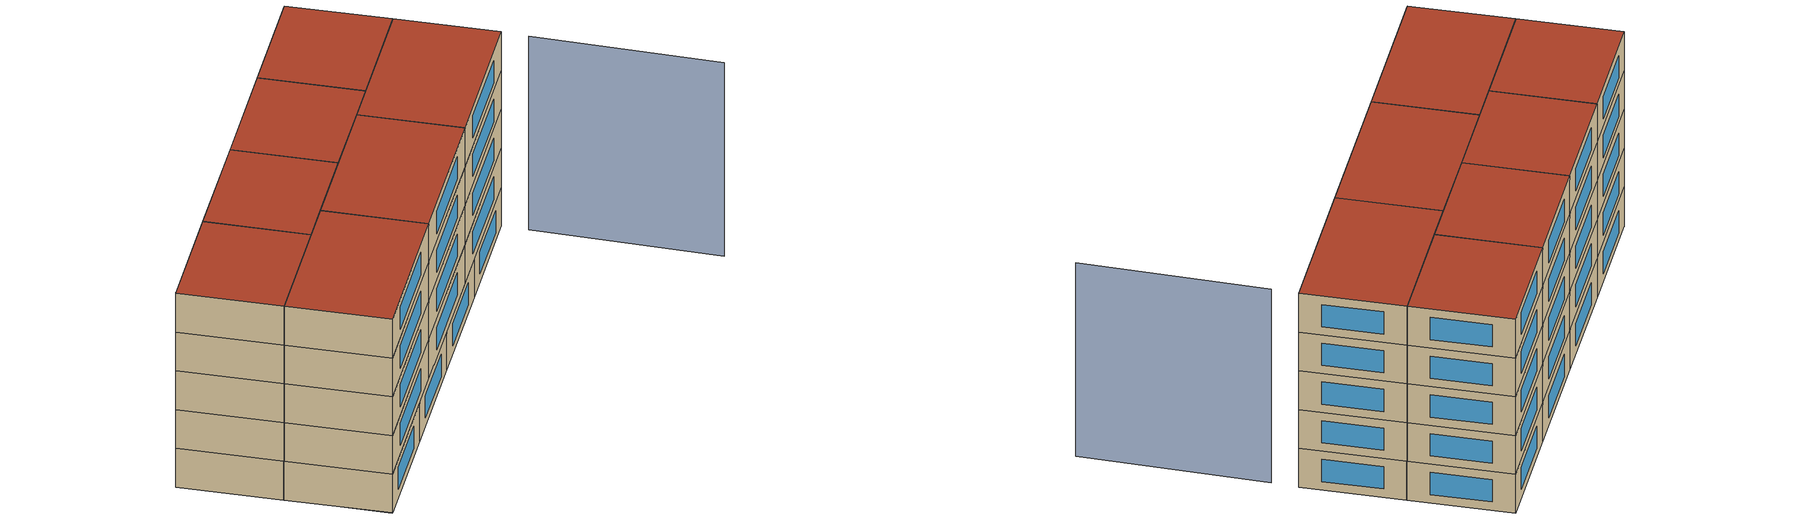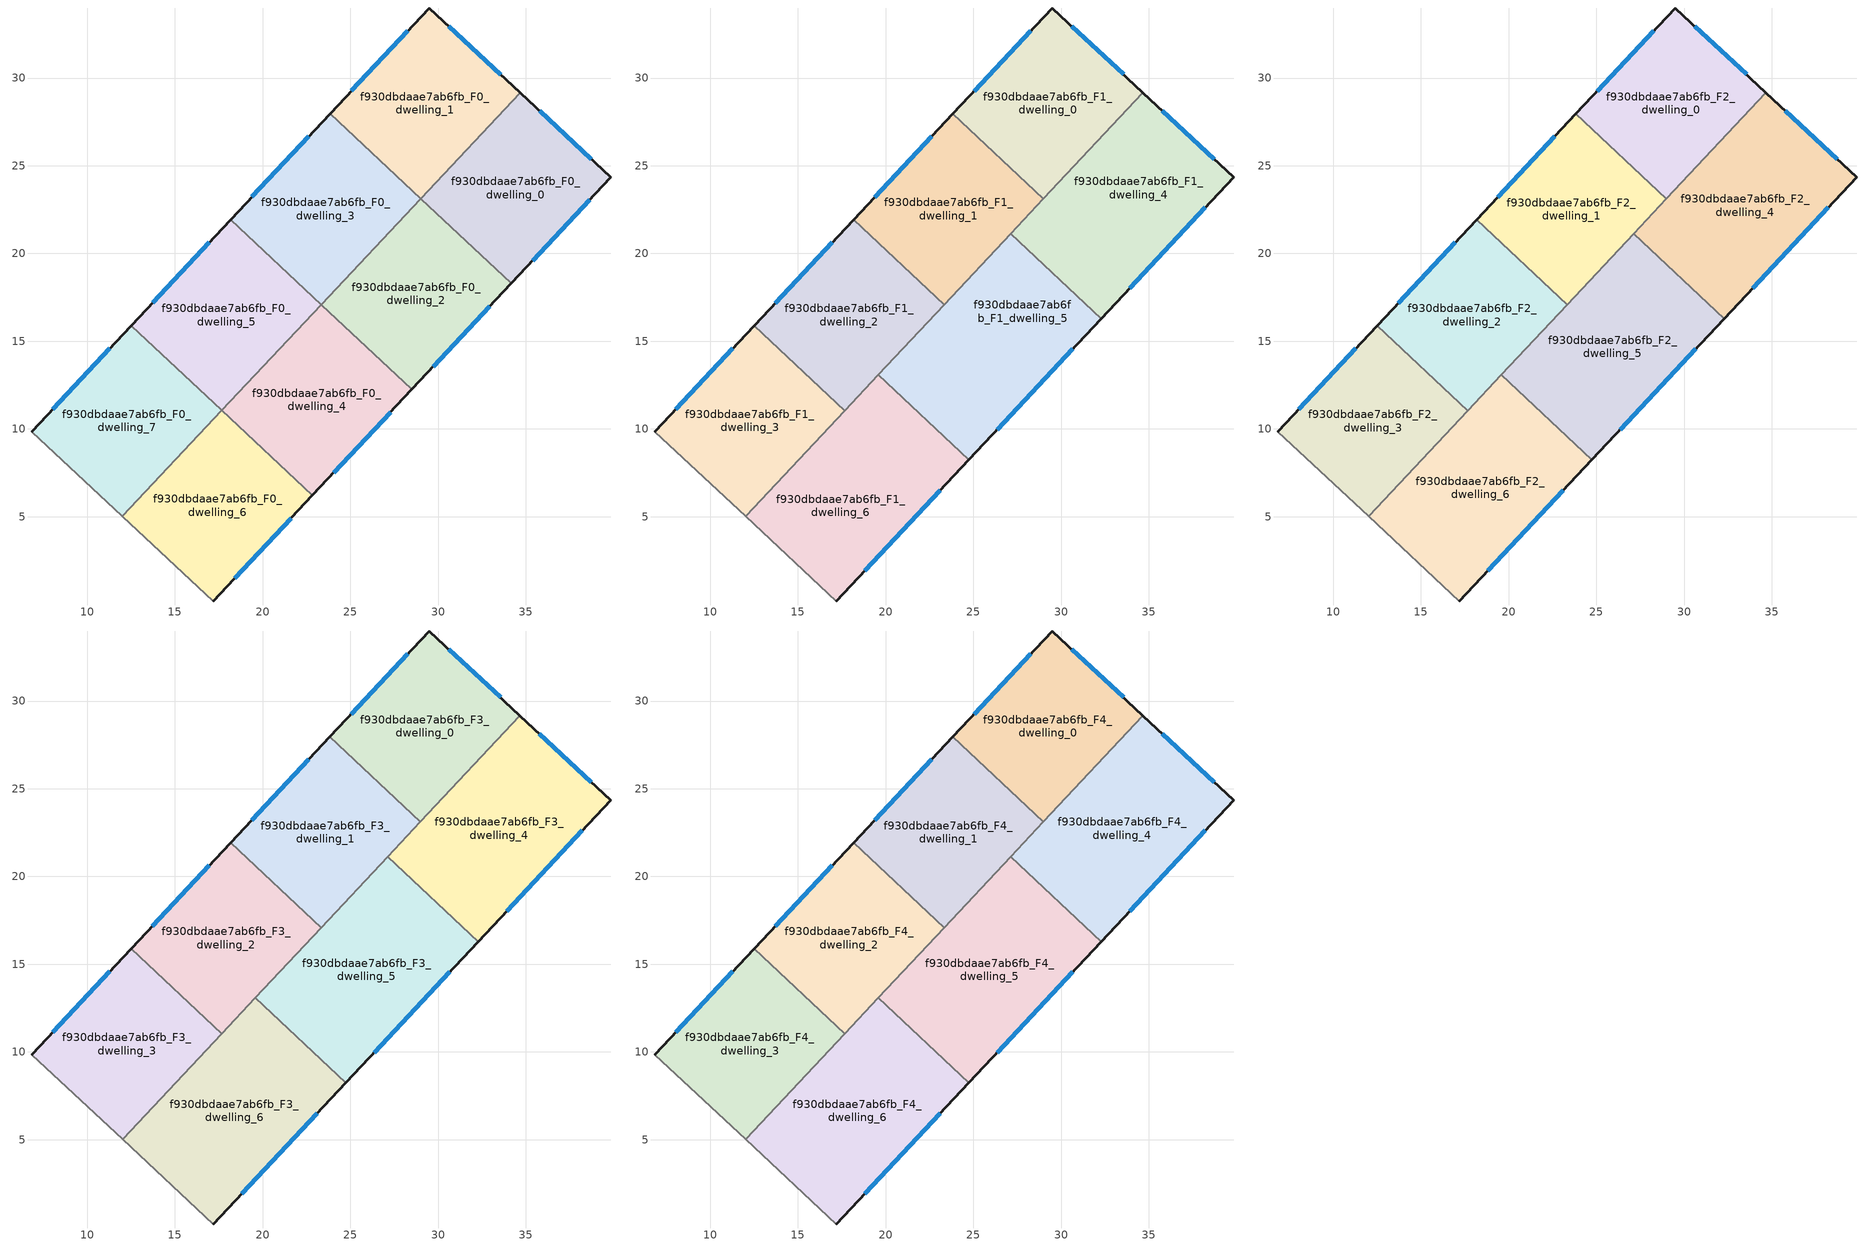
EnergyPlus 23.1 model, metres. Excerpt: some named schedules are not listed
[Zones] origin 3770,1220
f930dbdaae7ab6fb_F0_dwelling_0
 floor ground (EU_floor_Construction): 39.84,24.35 34.16,18.29 29.01,23.12 34.67,29.16 z0
 wall outside (EU_wall_Construction): 34.16,18.29 39.84,24.35 34.67,29.16 z0:3
 wall to f930dbdaae7ab6fb_F0_dwelling_1 (EU_wall_Construction): 34.67,29.16 29.01,23.12 z0:3
 wall to f930dbdaae7ab6fb_F0_dwelling_2 (EU_wall_Construction): 29.01,23.12 34.16,18.29 z0:3
 window (EU_Window_Construction): 38.74,25.38 35.78,28.13 / 35.38,19.59 38.63,23.05 z0.64:2.36
 ceiling adiabatic (EU_roof_Construction): 34.16,18.29 39.84,24.35 34.67,29.16 29.01,23.12 z3
f930dbdaae7ab6fb_F0_dwelling_1
 floor ground (EU_floor_Construction): 34.67,29.16 29.01,23.12 23.84,27.97 29.49,33.99 z0
 wall outside (EU_wall_Construction): 34.67,29.16 29.49,33.99 23.84,27.97 z0:3
 wall to f930dbdaae7ab6fb_F0_dwelling_3 (EU_wall_Construction): 23.84,27.97 29,23.13 z0:3
 wall to f930dbdaae7ab6fb_F0_dwelling_2 (EU_wall_Construction): 29,23.13 29.01,23.12 z0:3
 window (EU_Window_Construction): 33.56,30.2 30.6,32.96 / 28.28,32.7 25.05,29.26 z0.64:2.36
f930dbdaae7ab6fb_F0_dwelling_2
 floor ground (EU_floor_Construction): 34.16,18.29 28.5,12.25 23.34,17.09 29,23.13 z0
 wall outside (EU_wall_Construction): 28.5,12.25 34.16,18.29 z0:3
 wall to f930dbdaae7ab6fb_F0_dwelling_4 (EU_wall_Construction): 23.34,17.09 28.5,12.25 z0:3
 wall to f930dbdaae7ab6fb_F0_dwelling_3 (EU_wall_Construction): 29,23.13 23.34,17.09 z0:3
 window (EU_Window_Construction): 29.71,13.55 32.95,17 z0.64:2.36
f930dbdaae7ab6fb_F0_dwelling_3
 floor ground (EU_floor_Construction): 29,23.13 23.34,17.09 18.18,21.93 23.84,27.97 z0
 wall outside (EU_wall_Construction): 23.84,27.97 18.18,21.93 z0:3
 wall to f930dbdaae7ab6fb_F0_dwelling_5 (EU_wall_Construction): 18.18,21.93 23.34,17.09 z0:3
 window (EU_Window_Construction): 22.63,26.68 19.39,23.23 z0.64:2.36
f930dbdaae7ab6fb_F0_dwelling_4
 floor ground (EU_floor_Construction): 28.5,12.25 22.84,6.21 17.67,11.05 23.34,17.09 z0
 wall outside (EU_wall_Construction): 22.84,6.21 28.5,12.25 z0:3
 wall to f930dbdaae7ab6fb_F0_dwelling_5 (EU_wall_Construction): 23.34,17.09 17.67,11.05 z0:3
 wall to f930dbdaae7ab6fb_F0_dwelling_6 (EU_wall_Construction): 17.67,11.05 22.84,6.21 z0:3
 window (EU_Window_Construction): 24.05,7.51 27.29,10.96 z0.64:2.36
f930dbdaae7ab6fb_F0_dwelling_5
 floor ground (EU_floor_Construction): 23.34,17.09 17.67,11.05 12.52,15.89 18.18,21.93 z0
 wall outside (EU_wall_Construction): 18.18,21.93 12.52,15.89 z0:3
 wall to f930dbdaae7ab6fb_F0_dwelling_7 (EU_wall_Construction): 12.52,15.89 17.67,11.06 z0:3
 wall to f930dbdaae7ab6fb_F0_dwelling_6 (EU_wall_Construction): 17.67,11.06 17.68,11.05 z0:3
 window (EU_Window_Construction): 16.97,20.64 13.73,17.19 z0.64:2.36
 ceiling adiabatic (EU_roof_Construction): 17.67,11.05 23.34,17.09 18.18,21.93 12.52,15.89 z3
f930dbdaae7ab6fb_F0_dwelling_6
 floor ground (EU_floor_Construction): 22.84,6.21 17.19,0.2 12,5.02 17.67,11.06 z0
 wall outside (EU_wall_Construction): 17.19,0.2 22.84,6.21 z0:3
 wall adiabatic (EU_wall_Construction): 12,5.02 17.19,0.2 z0:3
 wall to f930dbdaae7ab6fb_F0_dwelling_7 (EU_wall_Construction): 17.67,11.06 12,5.02 z0:3
 window (EU_Window_Construction): 18.4,1.48 21.63,4.92 z0.64:2.36
f930dbdaae7ab6fb_F0_dwelling_7
 floor ground (EU_floor_Construction): 17.67,11.06 12,5.02 6.83,9.83 12.52,15.89 z0
 wall outside (EU_wall_Construction): 12.52,15.89 6.83,9.83 z0:3
 wall adiabatic (EU_wall_Construction): 6.83,9.83 12,5.02 z0:3
 window (EU_Window_Construction): 11.3,14.6 8.05,11.13 z0.64:2.36
f930dbdaae7ab6fb_F1_dwelling_0
 floor to f930dbdaae7ab6fb_F0_dwelling_1 (EU_floor_Construction): 34.67,29.17 29,23.13 23.84,27.97 29.49,33.99 z3
 floor to f930dbdaae7ab6fb_F0_dwelling_3 (EU_floor_Construction): 29,23.13 28.99,23.12 23.83,27.96 23.84,27.97 z3
 wall outside (EU_wall_Construction): 34.67,29.17 29.49,33.99 23.83,27.96 z3:6
 wall to f930dbdaae7ab6fb_F1_dwelling_1 (EU_wall_Construction): 23.83,27.96 28.99,23.12 z3:6
 wall to f930dbdaae7ab6fb_F1_dwelling_4 (EU_wall_Construction): 28.99,23.12 34.67,29.17 z3:6
 window (EU_Window_Construction): 28.27,32.7 25.04,29.25 / 33.56,30.2 30.6,32.96 z3.64:5.36
f930dbdaae7ab6fb_F1_dwelling_1
 floor to f930dbdaae7ab6fb_F0_dwelling_3 (EU_floor_Construction): 28.99,23.12 23.34,17.09 18.18,21.93 23.83,27.96 z3
 floor adiabatic (EU_floor_Construction): 23.34,17.09 23.33,17.08 18.17,21.92 18.18,21.93 z3
 wall outside (EU_wall_Construction): 23.83,27.96 18.17,21.92 z3:6
 wall to f930dbdaae7ab6fb_F1_dwelling_2 (EU_wall_Construction): 18.17,21.92 23.33,17.08 z3:6
 wall to f930dbdaae7ab6fb_F1_dwelling_5 (EU_wall_Construction): 23.33,17.08 27.12,21.13 z3:6
 wall to f930dbdaae7ab6fb_F1_dwelling_4 (EU_wall_Construction): 27.12,21.13 28.99,23.12 z3:6
 window (EU_Window_Construction): 22.62,26.67 19.38,23.22 z3.64:5.36
f930dbdaae7ab6fb_F1_dwelling_2
 floor adiabatic (EU_floor_Construction): 23.33,17.08 17.67,11.05 12.52,15.89 18.17,21.92 z3
 floor to f930dbdaae7ab6fb_F0_dwelling_7 (EU_floor_Construction): 17.67,11.06 17.66,11.05 12.51,15.88 12.52,15.89 z3
 wall outside (EU_wall_Construction): 18.17,21.92 12.51,15.88 z3:6
 wall to f930dbdaae7ab6fb_F1_dwelling_3 (EU_wall_Construction): 12.51,15.88 17.67,11.04 z3:6
 wall to f930dbdaae7ab6fb_F1_dwelling_6 (EU_wall_Construction): 17.67,11.04 19.57,13.08 z3:6
 wall to f930dbdaae7ab6fb_F1_dwelling_5 (EU_wall_Construction): 19.57,13.08 23.33,17.08 z3:6
 window (EU_Window_Construction): 16.96,20.63 13.72,17.18 z3.64:5.36
f930dbdaae7ab6fb_F1_dwelling_3
 floor to f930dbdaae7ab6fb_F0_dwelling_7 (EU_floor_Construction): 17.66,11.05 12,5.02 6.83,9.83 12.51,15.88 z3
 floor to f930dbdaae7ab6fb_F0_dwelling_6 (EU_floor_Construction): 17.67,11.04 12.01,5.01 12,5.02 17.66,11.05 z3
 wall outside (EU_wall_Construction): 12.51,15.88 6.83,9.83 z3:6
 wall adiabatic (EU_wall_Construction): 6.83,9.83 12.01,5.01 z3:6
 wall to f930dbdaae7ab6fb_F1_dwelling_6 (EU_wall_Construction): 12.01,5.01 17.67,11.04 z3:6
 window (EU_Window_Construction): 11.29,14.59 8.05,11.13 z3.64:5.36
f930dbdaae7ab6fb_F1_dwelling_4
 floor to f930dbdaae7ab6fb_F0_dwelling_1 (EU_floor_Construction): 34.67,29.16 29.01,23.12 29,23.13 34.67,29.17 z3
 floor to f930dbdaae7ab6fb_F0_dwelling_2 (EU_floor_Construction): 34.16,18.29 32.28,16.29 27.12,21.13 29,23.13 29.01,23.12 z3
 floor adiabatic (EU_floor_Construction): 39.84,24.35 34.16,18.29 29.01,23.12 34.67,29.16 34.67,29.17 z3
 wall outside (EU_wall_Construction): 32.28,16.29 39.84,24.35 34.67,29.17 z3:6
 wall to f930dbdaae7ab6fb_F1_dwelling_5 (EU_wall_Construction): 27.12,21.13 32.28,16.29 z3:6
 window (EU_Window_Construction): 38.74,25.38 35.78,28.14 / 33.9,18.02 38.23,22.62 z3.64:5.36
f930dbdaae7ab6fb_F1_dwelling_5
 floor to f930dbdaae7ab6fb_F0_dwelling_2 (EU_floor_Construction): 32.28,16.29 28.5,12.25 23.34,17.09 27.12,21.13 z3
 floor to f930dbdaae7ab6fb_F0_dwelling_4 (EU_floor_Construction): 28.5,12.25 24.73,8.24 19.57,13.08 23.34,17.09 z3
 wall outside (EU_wall_Construction): 24.73,8.24 32.28,16.29 z3:6
 wall to f930dbdaae7ab6fb_F1_dwelling_6 (EU_wall_Construction): 19.57,13.08 24.73,8.24 z3:6
 window (EU_Window_Construction): 26.35,9.96 30.67,14.56 z3.64:5.36
f930dbdaae7ab6fb_F1_dwelling_6
 floor to f930dbdaae7ab6fb_F0_dwelling_4 (EU_floor_Construction): 24.73,8.24 22.84,6.21 17.68,11.05 19.57,13.08 z3
 floor to f930dbdaae7ab6fb_F0_dwelling_6 (EU_floor_Construction): 22.84,6.21 17.19,0.2 12.01,5.01 17.67,11.04 17.68,11.05 z3
 wall outside (EU_wall_Construction): 17.19,0.2 24.73,8.24 z3:6
 wall adiabatic (EU_wall_Construction): 12.01,5.01 17.19,0.2 z3:6
 window (EU_Window_Construction): 18.81,1.92 23.12,6.51 z3.64:5.36
f930dbdaae7ab6fb_F2_dwelling_0
 floor to f930dbdaae7ab6fb_F1_dwelling_0 (EU_floor_Construction): 34.67,29.17 28.99,23.12 23.83,27.96 29.49,33.99 z6
 wall outside (EU_wall_Construction): 34.67,29.17 29.49,33.99 23.83,27.96 z6:9
 wall to f930dbdaae7ab6fb_F2_dwelling_1 (EU_wall_Construction): 23.83,27.96 28.99,23.12 z6:9
 wall to f930dbdaae7ab6fb_F2_dwelling_4 (EU_wall_Construction): 28.99,23.12 34.67,29.17 z6:9
 window (EU_Window_Construction): 28.27,32.7 25.04,29.25 / 33.56,30.2 30.6,32.96 z6.64:8.36
f930dbdaae7ab6fb_F2_dwelling_1
 floor to f930dbdaae7ab6fb_F1_dwelling_1 (EU_floor_Construction): 28.99,23.12 23.33,17.08 18.17,21.92 23.83,27.96 z6
 wall outside (EU_wall_Construction): 23.83,27.96 18.17,21.92 z6:9
 wall to f930dbdaae7ab6fb_F2_dwelling_2 (EU_wall_Construction): 18.17,21.92 23.33,17.08 z6:9
 wall to f930dbdaae7ab6fb_F2_dwelling_5 (EU_wall_Construction): 23.33,17.08 27.12,21.13 z6:9
 wall to f930dbdaae7ab6fb_F2_dwelling_4 (EU_wall_Construction): 27.12,21.13 28.99,23.12 z6:9
 window (EU_Window_Construction): 22.62,26.67 19.38,23.22 z6.64:8.36
f930dbdaae7ab6fb_F2_dwelling_2
 floor to f930dbdaae7ab6fb_F1_dwelling_2 (EU_floor_Construction): 23.33,17.08 17.67,11.04 12.51,15.88 18.17,21.92 z6
 wall outside (EU_wall_Construction): 18.17,21.92 12.51,15.88 z6:9
 wall to f930dbdaae7ab6fb_F2_dwelling_3 (EU_wall_Construction): 12.51,15.88 17.67,11.04 z6:9
 wall to f930dbdaae7ab6fb_F2_dwelling_6 (EU_wall_Construction): 17.67,11.04 19.57,13.08 z6:9
 wall to f930dbdaae7ab6fb_F2_dwelling_5 (EU_wall_Construction): 19.57,13.08 23.33,17.08 z6:9
 window (EU_Window_Construction): 16.96,20.63 13.72,17.18 z6.64:8.36
f930dbdaae7ab6fb_F2_dwelling_3
 floor to f930dbdaae7ab6fb_F1_dwelling_3 (EU_floor_Construction): 17.67,11.04 12.01,5.01 6.83,9.83 12.51,15.88 z6
 wall outside (EU_wall_Construction): 12.51,15.88 6.83,9.83 z6:9
 wall adiabatic (EU_wall_Construction): 6.83,9.83 12.01,5.01 z6:9
 wall to f930dbdaae7ab6fb_F2_dwelling_6 (EU_wall_Construction): 12.01,5.01 17.67,11.04 z6:9
 window (EU_Window_Construction): 11.29,14.59 8.05,11.13 z6.64:8.36
f930dbdaae7ab6fb_F2_dwelling_4
 floor to f930dbdaae7ab6fb_F1_dwelling_4 (EU_floor_Construction): 39.84,24.35 32.28,16.29 27.12,21.13 34.67,29.17 z6
 wall outside (EU_wall_Construction): 32.28,16.29 39.84,24.35 34.67,29.17 z6:9
 wall to f930dbdaae7ab6fb_F2_dwelling_5 (EU_wall_Construction): 27.12,21.13 32.28,16.29 z6:9
 window (EU_Window_Construction): 38.74,25.38 35.78,28.14 / 33.9,18.02 38.23,22.62 z6.64:8.36
f930dbdaae7ab6fb_F2_dwelling_5
 floor to f930dbdaae7ab6fb_F1_dwelling_5 (EU_floor_Construction): 32.28,16.29 24.73,8.24 19.57,13.08 27.12,21.13 z6
 wall outside (EU_wall_Construction): 24.73,8.24 32.28,16.29 z6:9
 wall to f930dbdaae7ab6fb_F2_dwelling_6 (EU_wall_Construction): 19.57,13.08 24.73,8.24 z6:9
 window (EU_Window_Construction): 26.35,9.96 30.67,14.56 z6.64:8.36
f930dbdaae7ab6fb_F2_dwelling_6
 floor to f930dbdaae7ab6fb_F1_dwelling_6 (EU_floor_Construction): 24.73,8.24 17.19,0.2 12.01,5.01 19.57,13.08 z6
 wall outside (EU_wall_Construction): 17.19,0.2 24.73,8.24 z6:9
 wall adiabatic (EU_wall_Construction): 12.01,5.01 17.19,0.2 z6:9
 window (EU_Window_Construction): 18.81,1.92 23.12,6.51 z6.64:8.36
f930dbdaae7ab6fb_F3_dwelling_0
 floor to f930dbdaae7ab6fb_F2_dwelling_0 (EU_floor_Construction): 34.67,29.17 28.99,23.12 23.83,27.96 29.49,33.99 z9
 wall outside (EU_wall_Construction): 34.67,29.17 29.49,33.99 23.83,27.96 z9:12
 wall to f930dbdaae7ab6fb_F3_dwelling_1 (EU_wall_Construction): 23.83,27.96 28.99,23.12 z9:12
 wall to f930dbdaae7ab6fb_F3_dwelling_4 (EU_wall_Construction): 28.99,23.12 34.67,29.17 z9:12
 window (EU_Window_Construction): 28.27,32.7 25.04,29.25 / 33.56,30.2 30.6,32.96 z9.64:11.36
f930dbdaae7ab6fb_F3_dwelling_1
 floor to f930dbdaae7ab6fb_F2_dwelling_1 (EU_floor_Construction): 28.99,23.12 23.33,17.08 18.17,21.92 23.83,27.96 z9
 wall outside (EU_wall_Construction): 23.83,27.96 18.17,21.92 z9:12
 wall to f930dbdaae7ab6fb_F3_dwelling_2 (EU_wall_Construction): 18.17,21.92 23.33,17.08 z9:12
 wall to f930dbdaae7ab6fb_F3_dwelling_5 (EU_wall_Construction): 23.33,17.08 27.12,21.13 z9:12
 wall to f930dbdaae7ab6fb_F3_dwelling_4 (EU_wall_Construction): 27.12,21.13 28.99,23.12 z9:12
 window (EU_Window_Construction): 22.62,26.67 19.38,23.22 z9.64:11.36
f930dbdaae7ab6fb_F3_dwelling_2
 floor to f930dbdaae7ab6fb_F2_dwelling_2 (EU_floor_Construction): 23.33,17.08 17.67,11.04 12.51,15.88 18.17,21.92 z9
 wall outside (EU_wall_Construction): 18.17,21.92 12.51,15.88 z9:12
 wall to f930dbdaae7ab6fb_F3_dwelling_3 (EU_wall_Construction): 12.51,15.88 17.67,11.04 z9:12
 wall to f930dbdaae7ab6fb_F3_dwelling_6 (EU_wall_Construction): 17.67,11.04 19.57,13.08 z9:12
 wall to f930dbdaae7ab6fb_F3_dwelling_5 (EU_wall_Construction): 19.57,13.08 23.33,17.08 z9:12
 window (EU_Window_Construction): 16.96,20.63 13.72,17.18 z9.64:11.36
f930dbdaae7ab6fb_F3_dwelling_3
 floor to f930dbdaae7ab6fb_F2_dwelling_3 (EU_floor_Construction): 17.67,11.04 12.01,5.01 6.83,9.83 12.51,15.88 z9
 wall outside (EU_wall_Construction): 12.51,15.88 6.83,9.83 z9:12
 wall adiabatic (EU_wall_Construction): 6.83,9.83 12.01,5.01 z9:12
 wall to f930dbdaae7ab6fb_F3_dwelling_6 (EU_wall_Construction): 12.01,5.01 17.67,11.04 z9:12
 window (EU_Window_Construction): 11.29,14.59 8.05,11.13 z9.64:11.36
f930dbdaae7ab6fb_F3_dwelling_4
 floor to f930dbdaae7ab6fb_F2_dwelling_4 (EU_floor_Construction): 39.84,24.35 32.28,16.29 27.12,21.13 34.67,29.17 z9
 wall outside (EU_wall_Construction): 32.28,16.29 39.84,24.35 34.67,29.17 z9:12
 wall to f930dbdaae7ab6fb_F3_dwelling_5 (EU_wall_Construction): 27.12,21.13 32.28,16.29 z9:12
 window (EU_Window_Construction): 38.74,25.38 35.78,28.14 / 33.9,18.02 38.23,22.62 z9.64:11.36
f930dbdaae7ab6fb_F3_dwelling_5
 floor to f930dbdaae7ab6fb_F2_dwelling_5 (EU_floor_Construction): 32.28,16.29 24.73,8.24 19.57,13.08 27.12,21.13 z9
 wall outside (EU_wall_Construction): 24.73,8.24 32.28,16.29 z9:12
 wall to f930dbdaae7ab6fb_F3_dwelling_6 (EU_wall_Construction): 19.57,13.08 24.73,8.24 z9:12
 window (EU_Window_Construction): 26.35,9.96 30.67,14.56 z9.64:11.36
f930dbdaae7ab6fb_F3_dwelling_6
 floor to f930dbdaae7ab6fb_F2_dwelling_6 (EU_floor_Construction): 24.73,8.24 17.19,0.2 12.01,5.01 19.57,13.08 z9
 wall outside (EU_wall_Construction): 17.19,0.2 24.73,8.24 z9:12
 wall adiabatic (EU_wall_Construction): 12.01,5.01 17.19,0.2 z9:12
 window (EU_Window_Construction): 18.81,1.92 23.12,6.51 z9.64:11.36
f930dbdaae7ab6fb_F4_dwelling_0
 floor to f930dbdaae7ab6fb_F3_dwelling_0 (EU_floor_Construction): 34.67,29.17 28.99,23.12 23.83,27.96 29.49,33.99 z12
 wall outside (EU_wall_Construction): 34.67,29.17 29.49,33.99 23.83,27.96 z12:15
 wall to f930dbdaae7ab6fb_F4_dwelling_1 (EU_wall_Construction): 23.83,27.96 28.99,23.12 z12:15
 wall to f930dbdaae7ab6fb_F4_dwelling_4 (EU_wall_Construction): 28.99,23.12 34.67,29.17 z12:15
 window (EU_Window_Construction): 28.27,32.7 25.04,29.25 / 33.56,30.2 30.6,32.96 z12.64:14.36
 roof outside (EU_roof_Construction): 28.99,23.12 34.67,29.17 29.49,33.99 23.83,27.96 z15
f930dbdaae7ab6fb_F4_dwelling_1
 floor to f930dbdaae7ab6fb_F3_dwelling_1 (EU_floor_Construction): 28.99,23.12 23.33,17.08 18.17,21.92 23.83,27.96 z12
 wall outside (EU_wall_Construction): 23.83,27.96 18.17,21.92 z12:15
 wall to f930dbdaae7ab6fb_F4_dwelling_2 (EU_wall_Construction): 18.17,21.92 23.33,17.08 z12:15
 wall to f930dbdaae7ab6fb_F4_dwelling_5 (EU_wall_Construction): 23.33,17.08 27.12,21.13 z12:15
 wall to f930dbdaae7ab6fb_F4_dwelling_4 (EU_wall_Construction): 27.12,21.13 28.99,23.12 z12:15
 window (EU_Window_Construction): 22.62,26.67 19.38,23.22 z12.64:14.36
 roof outside (EU_roof_Construction): 23.33,17.08 28.99,23.12 23.83,27.96 18.17,21.92 z15
f930dbdaae7ab6fb_F4_dwelling_2
 floor to f930dbdaae7ab6fb_F3_dwelling_2 (EU_floor_Construction): 23.33,17.08 17.67,11.04 12.51,15.88 18.17,21.92 z12
 wall outside (EU_wall_Construction): 18.17,21.92 12.51,15.88 z12:15
 wall to f930dbdaae7ab6fb_F4_dwelling_3 (EU_wall_Construction): 12.51,15.88 17.67,11.04 z12:15
 wall to f930dbdaae7ab6fb_F4_dwelling_6 (EU_wall_Construction): 17.67,11.04 19.57,13.08 z12:15
 wall to f930dbdaae7ab6fb_F4_dwelling_5 (EU_wall_Construction): 19.57,13.08 23.33,17.08 z12:15
 window (EU_Window_Construction): 16.96,20.63 13.72,17.18 z12.64:14.36
 roof outside (EU_roof_Construction): 17.67,11.04 23.33,17.08 18.17,21.92 12.51,15.88 z15
f930dbdaae7ab6fb_F4_dwelling_3
 floor to f930dbdaae7ab6fb_F3_dwelling_3 (EU_floor_Construction): 17.67,11.04 12.01,5.01 6.83,9.83 12.51,15.88 z12
 wall outside (EU_wall_Construction): 12.51,15.88 6.83,9.83 z12:15
 wall adiabatic (EU_wall_Construction): 6.83,9.83 12.01,5.01 z12:15
 wall to f930dbdaae7ab6fb_F4_dwelling_6 (EU_wall_Construction): 12.01,5.01 17.67,11.04 z12:15
 window (EU_Window_Construction): 11.29,14.59 8.05,11.13 z12.64:14.36
 roof outside (EU_roof_Construction): 12.01,5.01 17.67,11.04 12.51,15.88 6.83,9.83 z15
f930dbdaae7ab6fb_F4_dwelling_4
 floor to f930dbdaae7ab6fb_F3_dwelling_4 (EU_floor_Construction): 39.84,24.35 32.28,16.29 27.12,21.13 34.67,29.17 z12
 wall outside (EU_wall_Construction): 32.28,16.29 39.84,24.35 34.67,29.17 z12:15
 wall to f930dbdaae7ab6fb_F4_dwelling_5 (EU_wall_Construction): 27.12,21.13 32.28,16.29 z12:15
 window (EU_Window_Construction): 38.74,25.38 35.78,28.14 / 33.9,18.02 38.23,22.62 z12.64:14.36
 roof outside (EU_roof_Construction): 32.28,16.29 39.84,24.35 34.67,29.17 27.12,21.13 z15
f930dbdaae7ab6fb_F4_dwelling_5
 floor to f930dbdaae7ab6fb_F3_dwelling_5 (EU_floor_Construction): 32.28,16.29 24.73,8.24 19.57,13.08 27.12,21.13 z12
 wall outside (EU_wall_Construction): 24.73,8.24 32.28,16.29 z12:15
 wall to f930dbdaae7ab6fb_F4_dwelling_6 (EU_wall_Construction): 19.57,13.08 24.73,8.24 z12:15
 window (EU_Window_Construction): 26.35,9.96 30.67,14.56 z12.64:14.36
 roof outside (EU_roof_Construction): 24.73,8.24 32.28,16.29 27.12,21.13 19.57,13.08 z15
f930dbdaae7ab6fb_F4_dwelling_6
 floor to f930dbdaae7ab6fb_F3_dwelling_6 (EU_floor_Construction): 24.73,8.24 17.19,0.2 12.01,5.01 19.57,13.08 z12
 wall outside (EU_wall_Construction): 17.19,0.2 24.73,8.24 z12:15
 wall adiabatic (EU_wall_Construction): 12.01,5.01 17.19,0.2 z12:15
 window (EU_Window_Construction): 18.81,1.92 23.12,6.51 z12.64:14.36
 roof outside (EU_roof_Construction): 17.19,0.2 24.73,8.24 19.57,13.08 12.01,5.01 z15
shading: 6.91,9.92 17.19,0.2 / 50.25,14.03 41.08,23.02 z0:15
[Building]
EU S2 Campaign: North Axis=0; Terrain=City; Solar Distribution=FullExterior
[Site:Location]
Yerevan-Zvartnots.Intl.AP: Latitude=40.15; Longitude=44.383; Time Zone=4; Elevation=854
[SizingPeriod:WeatherFileDays]
AnnualSizingPeriod: Begin Month=1; Begin Day of Month=1; End Month=12; End Day of Month=31; Day of Week for Start Day=Monday; Use Weather File Daylight Saving Period=No; Use Weather File Rain and Snow Indicators=No
[MATERIAL]
EU_InternalMass_Material: Roughness=MediumRough; Thickness=0.1; Conductivity=1; Density=1800; Specific Heat=900; Thermal Absorptance=0.9; Solar Absorptance=0.7; Visible Absorptance=0.7
[MATERIAL:NOMASS] Roughness=MediumRough; Thermal Absorptance=0.9; Solar Absorptance=0.7; Visible Absorptance=0.7
Name | Thermal Resistance
EU_wall_NoMass | 1.05043
EU_roof_NoMass | 1.45357
EU_floor_NoMass | 0.478065
[WINDOWMATERIAL:SIMPLEGLAZINGSYSTEM]
EU_Window_SimpleGlazing: UFactor=2.5566; Solar Heat Gain Coefficient=0.75; Visible Transmittance=0.75
[CONSTRUCTION]
EU_wall_Construction: EU_wall_NoMass
EU_roof_Construction: EU_roof_NoMass
EU_floor_Construction: EU_floor_NoMass
EU_Window_Construction: EU_Window_SimpleGlazing
EU_InternalMass_Construction: EU_InternalMass_Material
[ZONE] Type=1; Multiplier=1; Ceiling Height=autocalculate; Floor Area=autocalculate; Part of Total Floor Area=Yes
Name | Volume
f930dbdaae7ab6fb_F0_dwelling_0 | 175.724
f930dbdaae7ab6fb_F1_dwelling_0; f930dbdaae7ab6fb_F2_dwelling_0; f930dbdaae7ab6fb_F3_dwelling_0; f930dbdaae7ab6fb_F4_dwelling_0; f930dbdaae7ab6fb_F1_dwelling_3; f930dbdaae7ab6fb_F2_dwelling_3; f930dbdaae7ab6fb_F3_dwelling_3; f930dbdaae7ab6fb_F4_dwelling_3 | 175.738
f930dbdaae7ab6fb_F0_dwelling_1 | 175.734
f930dbdaae7ab6fb_F1_dwelling_1; f930dbdaae7ab6fb_F2_dwelling_1; f930dbdaae7ab6fb_F3_dwelling_1; f930dbdaae7ab6fb_F4_dwelling_1; f930dbdaae7ab6fb_F1_dwelling_2; f930dbdaae7ab6fb_F2_dwelling_2; f930dbdaae7ab6fb_F3_dwelling_2; f930dbdaae7ab6fb_F4_dwelling_2 | 175.729
f930dbdaae7ab6fb_F0_dwelling_2; f930dbdaae7ab6fb_F0_dwelling_5 | 175.727
f930dbdaae7ab6fb_F0_dwelling_3; f930dbdaae7ab6fb_F0_dwelling_4 | 175.745
f930dbdaae7ab6fb_F1_dwelling_4; f930dbdaae7ab6fb_F2_dwelling_4; f930dbdaae7ab6fb_F3_dwelling_4; f930dbdaae7ab6fb_F4_dwelling_4 | 234.3
f930dbdaae7ab6fb_F1_dwelling_5; f930dbdaae7ab6fb_F2_dwelling_5; f930dbdaae7ab6fb_F3_dwelling_5; f930dbdaae7ab6fb_F4_dwelling_5 | 234.309
f930dbdaae7ab6fb_F0_dwelling_6 | 175.735
f930dbdaae7ab6fb_F1_dwelling_6; f930dbdaae7ab6fb_F2_dwelling_6; f930dbdaae7ab6fb_F3_dwelling_6; f930dbdaae7ab6fb_F4_dwelling_6 | 234.301
f930dbdaae7ab6fb_F0_dwelling_7 | 175.723
[INTERNALMASS] Construction=EU_InternalMass_Construction
Name | Zone or ZoneList | Surface Area
f930dbdaae7ab6fb_F0_dwelling_0_EU_InternalMass | f930dbdaae7ab6fb_F0_dwelling_0 | 58.5744
f930dbdaae7ab6fb_F0_dwelling_1_EU_InternalMass | f930dbdaae7ab6fb_F0_dwelling_1 | 58.5765
f930dbdaae7ab6fb_F0_dwelling_2_EU_InternalMass | f930dbdaae7ab6fb_F0_dwelling_2 | 58.5757
f930dbdaae7ab6fb_F0_dwelling_3_EU_InternalMass | f930dbdaae7ab6fb_F0_dwelling_3 | 58.5787
f930dbdaae7ab6fb_F0_dwelling_4_EU_InternalMass | f930dbdaae7ab6fb_F0_dwelling_4 | 58.5787
f930dbdaae7ab6fb_F0_dwelling_5_EU_InternalMass | f930dbdaae7ab6fb_F0_dwelling_5 | 58.5757
f930dbdaae7ab6fb_F0_dwelling_6_EU_InternalMass | f930dbdaae7ab6fb_F0_dwelling_6 | 58.5765
f930dbdaae7ab6fb_F0_dwelling_7_EU_InternalMass | f930dbdaae7ab6fb_F0_dwelling_7 | 58.5744
f930dbdaae7ab6fb_F1_dwelling_0_EU_InternalMass | f930dbdaae7ab6fb_F1_dwelling_0 | 58.5794
f930dbdaae7ab6fb_F1_dwelling_1_EU_InternalMass | f930dbdaae7ab6fb_F1_dwelling_1 | 58.5762
f930dbdaae7ab6fb_F1_dwelling_2_EU_InternalMass | f930dbdaae7ab6fb_F1_dwelling_2 | 58.5762
f930dbdaae7ab6fb_F1_dwelling_3_EU_InternalMass | f930dbdaae7ab6fb_F1_dwelling_3 | 58.5794
f930dbdaae7ab6fb_F1_dwelling_4_EU_InternalMass | f930dbdaae7ab6fb_F1_dwelling_4 | 78.1002
f930dbdaae7ab6fb_F1_dwelling_5_EU_InternalMass | f930dbdaae7ab6fb_F1_dwelling_5 | 78.1032
f930dbdaae7ab6fb_F1_dwelling_6_EU_InternalMass | f930dbdaae7ab6fb_F1_dwelling_6 | 78.1002
f930dbdaae7ab6fb_F2_dwelling_0_EU_InternalMass | f930dbdaae7ab6fb_F2_dwelling_0 | 58.5794
f930dbdaae7ab6fb_F2_dwelling_1_EU_InternalMass | f930dbdaae7ab6fb_F2_dwelling_1 | 58.5762
f930dbdaae7ab6fb_F2_dwelling_2_EU_InternalMass | f930dbdaae7ab6fb_F2_dwelling_2 | 58.5762
f930dbdaae7ab6fb_F2_dwelling_3_EU_InternalMass | f930dbdaae7ab6fb_F2_dwelling_3 | 58.5794
f930dbdaae7ab6fb_F2_dwelling_4_EU_InternalMass | f930dbdaae7ab6fb_F2_dwelling_4 | 78.1002
f930dbdaae7ab6fb_F2_dwelling_5_EU_InternalMass | f930dbdaae7ab6fb_F2_dwelling_5 | 78.1032
f930dbdaae7ab6fb_F2_dwelling_6_EU_InternalMass | f930dbdaae7ab6fb_F2_dwelling_6 | 78.1002
f930dbdaae7ab6fb_F3_dwelling_0_EU_InternalMass | f930dbdaae7ab6fb_F3_dwelling_0 | 58.5794
f930dbdaae7ab6fb_F3_dwelling_1_EU_InternalMass | f930dbdaae7ab6fb_F3_dwelling_1 | 58.5762
f930dbdaae7ab6fb_F3_dwelling_2_EU_InternalMass | f930dbdaae7ab6fb_F3_dwelling_2 | 58.5762
f930dbdaae7ab6fb_F3_dwelling_3_EU_InternalMass | f930dbdaae7ab6fb_F3_dwelling_3 | 58.5794
f930dbdaae7ab6fb_F3_dwelling_4_EU_InternalMass | f930dbdaae7ab6fb_F3_dwelling_4 | 78.1002
f930dbdaae7ab6fb_F3_dwelling_5_EU_InternalMass | f930dbdaae7ab6fb_F3_dwelling_5 | 78.1032
f930dbdaae7ab6fb_F3_dwelling_6_EU_InternalMass | f930dbdaae7ab6fb_F3_dwelling_6 | 78.1002
f930dbdaae7ab6fb_F4_dwelling_0_EU_InternalMass | f930dbdaae7ab6fb_F4_dwelling_0 | 58.5794
f930dbdaae7ab6fb_F4_dwelling_1_EU_InternalMass | f930dbdaae7ab6fb_F4_dwelling_1 | 58.5762
f930dbdaae7ab6fb_F4_dwelling_2_EU_InternalMass | f930dbdaae7ab6fb_F4_dwelling_2 | 58.5762
f930dbdaae7ab6fb_F4_dwelling_3_EU_InternalMass | f930dbdaae7ab6fb_F4_dwelling_3 | 58.5794
f930dbdaae7ab6fb_F4_dwelling_4_EU_InternalMass | f930dbdaae7ab6fb_F4_dwelling_4 | 78.1002
f930dbdaae7ab6fb_F4_dwelling_5_EU_InternalMass | f930dbdaae7ab6fb_F4_dwelling_5 | 78.1032
f930dbdaae7ab6fb_F4_dwelling_6_EU_InternalMass | f930dbdaae7ab6fb_F4_dwelling_6 | 78.1002
[OTHEREQUIPMENT] Fuel Type=Electricity; Design Level Calculation Method=Watts/Area; Power per Zone Floor Area=1; Fraction Latent=0; Fraction Radiant=0; Fraction Lost=0; Carbon Dioxide Generation Rate=0; EndUse Subcategory=EU_Step8_InternalGains
Name | Zone or ZoneList or Space or SpaceList | Schedule
EU_Step8_InternalGain_f930dbdaae7ab6fb_F0_dwelling_0_f000 | f930dbdaae7ab6fb_F0_dwelling_0 | EU_Step8_GainSchedule_f930dbdaae7ab6fb_F0_dwelling_0_f000
EU_Step8_InternalGain_f930dbdaae7ab6fb_F0_dwelling_1_f000 | f930dbdaae7ab6fb_F0_dwelling_1 | EU_Step8_GainSchedule_f930dbdaae7ab6fb_F0_dwelling_1_f000
EU_Step8_InternalGain_f930dbdaae7ab6fb_F0_dwelling_2_f000 | f930dbdaae7ab6fb_F0_dwelling_2 | EU_Step8_GainSchedule_f930dbdaae7ab6fb_F0_dwelling_2_f000
EU_Step8_InternalGain_f930dbdaae7ab6fb_F0_dwelling_3_f000 | f930dbdaae7ab6fb_F0_dwelling_3 | EU_Step8_GainSchedule_f930dbdaae7ab6fb_F0_dwelling_3_f000
EU_Step8_InternalGain_f930dbdaae7ab6fb_F0_dwelling_4_f000 | f930dbdaae7ab6fb_F0_dwelling_4 | EU_Step8_GainSchedule_f930dbdaae7ab6fb_F0_dwelling_4_f000
EU_Step8_InternalGain_f930dbdaae7ab6fb_F0_dwelling_5_f000 | f930dbdaae7ab6fb_F0_dwelling_5 | EU_Step8_GainSchedule_f930dbdaae7ab6fb_F0_dwelling_5_f000
EU_Step8_InternalGain_f930dbdaae7ab6fb_F0_dwelling_6_f000 | f930dbdaae7ab6fb_F0_dwelling_6 | EU_Step8_GainSchedule_f930dbdaae7ab6fb_F0_dwelling_6_f000
EU_Step8_InternalGain_f930dbdaae7ab6fb_F0_dwelling_7_f000 | f930dbdaae7ab6fb_F0_dwelling_7 | EU_Step8_GainSchedule_f930dbdaae7ab6fb_F0_dwelling_7_f000
EU_Step8_InternalGain_f930dbdaae7ab6fb_F1_dwelling_0_f000 | f930dbdaae7ab6fb_F1_dwelling_0 | EU_Step8_GainSchedule_f930dbdaae7ab6fb_F1_dwelling_0_f000
EU_Step8_InternalGain_f930dbdaae7ab6fb_F1_dwelling_1_f000 | f930dbdaae7ab6fb_F1_dwelling_1 | EU_Step8_GainSchedule_f930dbdaae7ab6fb_F1_dwelling_1_f000
EU_Step8_InternalGain_f930dbdaae7ab6fb_F1_dwelling_2_f000 | f930dbdaae7ab6fb_F1_dwelling_2 | EU_Step8_GainSchedule_f930dbdaae7ab6fb_F1_dwelling_2_f000
EU_Step8_InternalGain_f930dbdaae7ab6fb_F1_dwelling_3_f000 | f930dbdaae7ab6fb_F1_dwelling_3 | EU_Step8_GainSchedule_f930dbdaae7ab6fb_F1_dwelling_3_f000
EU_Step8_InternalGain_f930dbdaae7ab6fb_F1_dwelling_4_f000 | f930dbdaae7ab6fb_F1_dwelling_4 | EU_Step8_GainSchedule_f930dbdaae7ab6fb_F1_dwelling_4_f000
EU_Step8_InternalGain_f930dbdaae7ab6fb_F1_dwelling_5_f000 | f930dbdaae7ab6fb_F1_dwelling_5 | EU_Step8_GainSchedule_f930dbdaae7ab6fb_F1_dwelling_5_f000
EU_Step8_InternalGain_f930dbdaae7ab6fb_F1_dwelling_6_f000 | f930dbdaae7ab6fb_F1_dwelling_6 | EU_Step8_GainSchedule_f930dbdaae7ab6fb_F1_dwelling_6_f000
EU_Step8_InternalGain_f930dbdaae7ab6fb_F2_dwelling_0_f000 | f930dbdaae7ab6fb_F2_dwelling_0 | EU_Step8_GainSchedule_f930dbdaae7ab6fb_F2_dwelling_0_f000
EU_Step8_InternalGain_f930dbdaae7ab6fb_F2_dwelling_1_f000 | f930dbdaae7ab6fb_F2_dwelling_1 | EU_Step8_GainSchedule_f930dbdaae7ab6fb_F2_dwelling_1_f000
EU_Step8_InternalGain_f930dbdaae7ab6fb_F2_dwelling_2_f000 | f930dbdaae7ab6fb_F2_dwelling_2 | EU_Step8_GainSchedule_f930dbdaae7ab6fb_F2_dwelling_2_f000
EU_Step8_InternalGain_f930dbdaae7ab6fb_F2_dwelling_3_f000 | f930dbdaae7ab6fb_F2_dwelling_3 | EU_Step8_GainSchedule_f930dbdaae7ab6fb_F2_dwelling_3_f000
EU_Step8_InternalGain_f930dbdaae7ab6fb_F2_dwelling_4_f000 | f930dbdaae7ab6fb_F2_dwelling_4 | EU_Step8_GainSchedule_f930dbdaae7ab6fb_F2_dwelling_4_f000
EU_Step8_InternalGain_f930dbdaae7ab6fb_F2_dwelling_5_f000 | f930dbdaae7ab6fb_F2_dwelling_5 | EU_Step8_GainSchedule_f930dbdaae7ab6fb_F2_dwelling_5_f000
EU_Step8_InternalGain_f930dbdaae7ab6fb_F2_dwelling_6_f000 | f930dbdaae7ab6fb_F2_dwelling_6 | EU_Step8_GainSchedule_f930dbdaae7ab6fb_F2_dwelling_6_f000
EU_Step8_InternalGain_f930dbdaae7ab6fb_F3_dwelling_0_f000 | f930dbdaae7ab6fb_F3_dwelling_0 | EU_Step8_GainSchedule_f930dbdaae7ab6fb_F3_dwelling_0_f000
EU_Step8_InternalGain_f930dbdaae7ab6fb_F3_dwelling_1_f000 | f930dbdaae7ab6fb_F3_dwelling_1 | EU_Step8_GainSchedule_f930dbdaae7ab6fb_F3_dwelling_1_f000
EU_Step8_InternalGain_f930dbdaae7ab6fb_F3_dwelling_2_f000 | f930dbdaae7ab6fb_F3_dwelling_2 | EU_Step8_GainSchedule_f930dbdaae7ab6fb_F3_dwelling_2_f000
EU_Step8_InternalGain_f930dbdaae7ab6fb_F3_dwelling_3_f000 | f930dbdaae7ab6fb_F3_dwelling_3 | EU_Step8_GainSchedule_f930dbdaae7ab6fb_F3_dwelling_3_f000
EU_Step8_InternalGain_f930dbdaae7ab6fb_F3_dwelling_4_f000 | f930dbdaae7ab6fb_F3_dwelling_4 | EU_Step8_GainSchedule_f930dbdaae7ab6fb_F3_dwelling_4_f000
EU_Step8_InternalGain_f930dbdaae7ab6fb_F3_dwelling_5_f000 | f930dbdaae7ab6fb_F3_dwelling_5 | EU_Step8_GainSchedule_f930dbdaae7ab6fb_F3_dwelling_5_f000
EU_Step8_InternalGain_f930dbdaae7ab6fb_F3_dwelling_6_f000 | f930dbdaae7ab6fb_F3_dwelling_6 | EU_Step8_GainSchedule_f930dbdaae7ab6fb_F3_dwelling_6_f000
EU_Step8_InternalGain_f930dbdaae7ab6fb_F4_dwelling_0_f000 | f930dbdaae7ab6fb_F4_dwelling_0 | EU_Step8_GainSchedule_f930dbdaae7ab6fb_F4_dwelling_0_f000
EU_Step8_InternalGain_f930dbdaae7ab6fb_F4_dwelling_1_f000 | f930dbdaae7ab6fb_F4_dwelling_1 | EU_Step8_GainSchedule_f930dbdaae7ab6fb_F4_dwelling_1_f000
EU_Step8_InternalGain_f930dbdaae7ab6fb_F4_dwelling_2_f000 | f930dbdaae7ab6fb_F4_dwelling_2 | EU_Step8_GainSchedule_f930dbdaae7ab6fb_F4_dwelling_2_f000
EU_Step8_InternalGain_f930dbdaae7ab6fb_F4_dwelling_3_f000 | f930dbdaae7ab6fb_F4_dwelling_3 | EU_Step8_GainSchedule_f930dbdaae7ab6fb_F4_dwelling_3_f000
EU_Step8_InternalGain_f930dbdaae7ab6fb_F4_dwelling_4_f000 | f930dbdaae7ab6fb_F4_dwelling_4 | EU_Step8_GainSchedule_f930dbdaae7ab6fb_F4_dwelling_4_f000
EU_Step8_InternalGain_f930dbdaae7ab6fb_F4_dwelling_5_f000 | f930dbdaae7ab6fb_F4_dwelling_5 | EU_Step8_GainSchedule_f930dbdaae7ab6fb_F4_dwelling_5_f000
EU_Step8_InternalGain_f930dbdaae7ab6fb_F4_dwelling_6_f000 | f930dbdaae7ab6fb_F4_dwelling_6 | EU_Step8_GainSchedule_f930dbdaae7ab6fb_F4_dwelling_6_f000
[ZONEVENTILATION:DESIGNFLOWRATE] Schedule=EU_AlwaysOn; Design Flow Rate Calculation Method=AirChanges/Hour; Air Changes per Hour=0.557805; Ventilation Type=Natural; Fan Pressure Rise=0; Fan Total Efficiency=1; Constant Term Coefficient=1; Temperature Term Coefficient=0; Velocity Term Coefficient=0; Velocity Squared Term Coefficient=0; Minimum Indoor Temperature=-100; Maximum Indoor Temperature=100; Delta Temperature=-100; Minimum Outdoor Temperature=-100; Maximum Outdoor Temperature=100; Maximum Wind Speed=40
Name | Zone or ZoneList or Space or SpaceList
EU_ConstantAir_f930dbdaae7ab6fb_F0_dwelling_0 | f930dbdaae7ab6fb_F0_dwelling_0
EU_ConstantAir_f930dbdaae7ab6fb_F0_dwelling_1 | f930dbdaae7ab6fb_F0_dwelling_1
EU_ConstantAir_f930dbdaae7ab6fb_F0_dwelling_2 | f930dbdaae7ab6fb_F0_dwelling_2
EU_ConstantAir_f930dbdaae7ab6fb_F0_dwelling_3 | f930dbdaae7ab6fb_F0_dwelling_3
EU_ConstantAir_f930dbdaae7ab6fb_F0_dwelling_4 | f930dbdaae7ab6fb_F0_dwelling_4
EU_ConstantAir_f930dbdaae7ab6fb_F0_dwelling_5 | f930dbdaae7ab6fb_F0_dwelling_5
EU_ConstantAir_f930dbdaae7ab6fb_F0_dwelling_6 | f930dbdaae7ab6fb_F0_dwelling_6
EU_ConstantAir_f930dbdaae7ab6fb_F0_dwelling_7 | f930dbdaae7ab6fb_F0_dwelling_7
EU_ConstantAir_f930dbdaae7ab6fb_F1_dwelling_0 | f930dbdaae7ab6fb_F1_dwelling_0
EU_ConstantAir_f930dbdaae7ab6fb_F1_dwelling_1 | f930dbdaae7ab6fb_F1_dwelling_1
EU_ConstantAir_f930dbdaae7ab6fb_F1_dwelling_2 | f930dbdaae7ab6fb_F1_dwelling_2
EU_ConstantAir_f930dbdaae7ab6fb_F1_dwelling_3 | f930dbdaae7ab6fb_F1_dwelling_3
EU_ConstantAir_f930dbdaae7ab6fb_F1_dwelling_4 | f930dbdaae7ab6fb_F1_dwelling_4
EU_ConstantAir_f930dbdaae7ab6fb_F1_dwelling_5 | f930dbdaae7ab6fb_F1_dwelling_5
EU_ConstantAir_f930dbdaae7ab6fb_F1_dwelling_6 | f930dbdaae7ab6fb_F1_dwelling_6
EU_ConstantAir_f930dbdaae7ab6fb_F2_dwelling_0 | f930dbdaae7ab6fb_F2_dwelling_0
EU_ConstantAir_f930dbdaae7ab6fb_F2_dwelling_1 | f930dbdaae7ab6fb_F2_dwelling_1
EU_ConstantAir_f930dbdaae7ab6fb_F2_dwelling_2 | f930dbdaae7ab6fb_F2_dwelling_2
EU_ConstantAir_f930dbdaae7ab6fb_F2_dwelling_3 | f930dbdaae7ab6fb_F2_dwelling_3
EU_ConstantAir_f930dbdaae7ab6fb_F2_dwelling_4 | f930dbdaae7ab6fb_F2_dwelling_4
EU_ConstantAir_f930dbdaae7ab6fb_F2_dwelling_5 | f930dbdaae7ab6fb_F2_dwelling_5
EU_ConstantAir_f930dbdaae7ab6fb_F2_dwelling_6 | f930dbdaae7ab6fb_F2_dwelling_6
EU_ConstantAir_f930dbdaae7ab6fb_F3_dwelling_0 | f930dbdaae7ab6fb_F3_dwelling_0
EU_ConstantAir_f930dbdaae7ab6fb_F3_dwelling_1 | f930dbdaae7ab6fb_F3_dwelling_1
EU_ConstantAir_f930dbdaae7ab6fb_F3_dwelling_2 | f930dbdaae7ab6fb_F3_dwelling_2
EU_ConstantAir_f930dbdaae7ab6fb_F3_dwelling_3 | f930dbdaae7ab6fb_F3_dwelling_3
EU_ConstantAir_f930dbdaae7ab6fb_F3_dwelling_4 | f930dbdaae7ab6fb_F3_dwelling_4
EU_ConstantAir_f930dbdaae7ab6fb_F3_dwelling_5 | f930dbdaae7ab6fb_F3_dwelling_5
EU_ConstantAir_f930dbdaae7ab6fb_F3_dwelling_6 | f930dbdaae7ab6fb_F3_dwelling_6
EU_ConstantAir_f930dbdaae7ab6fb_F4_dwelling_0 | f930dbdaae7ab6fb_F4_dwelling_0
EU_ConstantAir_f930dbdaae7ab6fb_F4_dwelling_1 | f930dbdaae7ab6fb_F4_dwelling_1
EU_ConstantAir_f930dbdaae7ab6fb_F4_dwelling_2 | f930dbdaae7ab6fb_F4_dwelling_2
EU_ConstantAir_f930dbdaae7ab6fb_F4_dwelling_3 | f930dbdaae7ab6fb_F4_dwelling_3
EU_ConstantAir_f930dbdaae7ab6fb_F4_dwelling_4 | f930dbdaae7ab6fb_F4_dwelling_4
EU_ConstantAir_f930dbdaae7ab6fb_F4_dwelling_5 | f930dbdaae7ab6fb_F4_dwelling_5
EU_ConstantAir_f930dbdaae7ab6fb_F4_dwelling_6 | f930dbdaae7ab6fb_F4_dwelling_6
[HVACTEMPLATE:ZONE:IDEALLOADSAIRSYSTEM] System Availability Schedule=EU_AlwaysOn; Maximum Heating Supply Air Temperature=50; Minimum Cooling Supply Air Temperature=13; Maximum Heating Supply Air Humidity Ratio=0.0156; Minimum Cooling Supply Air Humidity Ratio=0.0077; Heating Limit=NoLimit; Cooling Limit=NoLimit; Heating Availability Schedule=EU_AlwaysOn; Cooling Availability Schedule=EU_CoolingOff; Dehumidification Control Type=ConstantSensibleHeatRatio; Cooling Sensible Heat Ratio=0.7; Dehumidification Setpoint=60; Humidification Control Type=None; Humidification Setpoint=30; Outdoor Air Method=None; Outdoor Air Flow Rate per Person=0.00944; Outdoor Air Flow Rate per Zone Floor Area=0; Outdoor Air Flow Rate per Zone=0; Demand Controlled Ventilation Type=None; Outdoor Air Economizer Type=NoEconomizer; Heat Recovery Type=None; Sensible Heat Recovery Effectiveness=0.7; Latent Heat Recovery Effectiveness=0.65
Name | Template Thermostat
f930dbdaae7ab6fb_F0_dwelling_0 | EU_HeatOnly_f930dbdaae7ab6fb_F0_dwelling_0
f930dbdaae7ab6fb_F0_dwelling_1 | EU_HeatOnly_f930dbdaae7ab6fb_F0_dwelling_1
f930dbdaae7ab6fb_F0_dwelling_2 | EU_HeatOnly_f930dbdaae7ab6fb_F0_dwelling_2
f930dbdaae7ab6fb_F0_dwelling_3 | EU_HeatOnly_f930dbdaae7ab6fb_F0_dwelling_3
f930dbdaae7ab6fb_F0_dwelling_4 | EU_HeatOnly_f930dbdaae7ab6fb_F0_dwelling_4
f930dbdaae7ab6fb_F0_dwelling_5 | EU_HeatOnly_f930dbdaae7ab6fb_F0_dwelling_5
f930dbdaae7ab6fb_F0_dwelling_6 | EU_HeatOnly_f930dbdaae7ab6fb_F0_dwelling_6
f930dbdaae7ab6fb_F0_dwelling_7 | EU_HeatOnly_f930dbdaae7ab6fb_F0_dwelling_7
f930dbdaae7ab6fb_F1_dwelling_0 | EU_HeatOnly_f930dbdaae7ab6fb_F1_dwelling_0
f930dbdaae7ab6fb_F1_dwelling_1 | EU_HeatOnly_f930dbdaae7ab6fb_F1_dwelling_1
f930dbdaae7ab6fb_F1_dwelling_2 | EU_HeatOnly_f930dbdaae7ab6fb_F1_dwelling_2
f930dbdaae7ab6fb_F1_dwelling_3 | EU_HeatOnly_f930dbdaae7ab6fb_F1_dwelling_3
f930dbdaae7ab6fb_F1_dwelling_4 | EU_HeatOnly_f930dbdaae7ab6fb_F1_dwelling_4
f930dbdaae7ab6fb_F1_dwelling_5 | EU_HeatOnly_f930dbdaae7ab6fb_F1_dwelling_5
f930dbdaae7ab6fb_F1_dwelling_6 | EU_HeatOnly_f930dbdaae7ab6fb_F1_dwelling_6
f930dbdaae7ab6fb_F2_dwelling_0 | EU_HeatOnly_f930dbdaae7ab6fb_F2_dwelling_0
f930dbdaae7ab6fb_F2_dwelling_1 | EU_HeatOnly_f930dbdaae7ab6fb_F2_dwelling_1
f930dbdaae7ab6fb_F2_dwelling_2 | EU_HeatOnly_f930dbdaae7ab6fb_F2_dwelling_2
f930dbdaae7ab6fb_F2_dwelling_3 | EU_HeatOnly_f930dbdaae7ab6fb_F2_dwelling_3
f930dbdaae7ab6fb_F2_dwelling_4 | EU_HeatOnly_f930dbdaae7ab6fb_F2_dwelling_4
f930dbdaae7ab6fb_F2_dwelling_5 | EU_HeatOnly_f930dbdaae7ab6fb_F2_dwelling_5
f930dbdaae7ab6fb_F2_dwelling_6 | EU_HeatOnly_f930dbdaae7ab6fb_F2_dwelling_6
f930dbdaae7ab6fb_F3_dwelling_0 | EU_HeatOnly_f930dbdaae7ab6fb_F3_dwelling_0
f930dbdaae7ab6fb_F3_dwelling_1 | EU_HeatOnly_f930dbdaae7ab6fb_F3_dwelling_1
f930dbdaae7ab6fb_F3_dwelling_2 | EU_HeatOnly_f930dbdaae7ab6fb_F3_dwelling_2
f930dbdaae7ab6fb_F3_dwelling_3 | EU_HeatOnly_f930dbdaae7ab6fb_F3_dwelling_3
f930dbdaae7ab6fb_F3_dwelling_4 | EU_HeatOnly_f930dbdaae7ab6fb_F3_dwelling_4
f930dbdaae7ab6fb_F3_dwelling_5 | EU_HeatOnly_f930dbdaae7ab6fb_F3_dwelling_5
f930dbdaae7ab6fb_F3_dwelling_6 | EU_HeatOnly_f930dbdaae7ab6fb_F3_dwelling_6
f930dbdaae7ab6fb_F4_dwelling_0 | EU_HeatOnly_f930dbdaae7ab6fb_F4_dwelling_0
f930dbdaae7ab6fb_F4_dwelling_1 | EU_HeatOnly_f930dbdaae7ab6fb_F4_dwelling_1
f930dbdaae7ab6fb_F4_dwelling_2 | EU_HeatOnly_f930dbdaae7ab6fb_F4_dwelling_2
f930dbdaae7ab6fb_F4_dwelling_3 | EU_HeatOnly_f930dbdaae7ab6fb_F4_dwelling_3
f930dbdaae7ab6fb_F4_dwelling_4 | EU_HeatOnly_f930dbdaae7ab6fb_F4_dwelling_4
f930dbdaae7ab6fb_F4_dwelling_5 | EU_HeatOnly_f930dbdaae7ab6fb_F4_dwelling_5
f930dbdaae7ab6fb_F4_dwelling_6 | EU_HeatOnly_f930dbdaae7ab6fb_F4_dwelling_6
[SIZING:ZONE] Zone Cooling Design Supply Air Temperature Input Method=SupplyAirTemperature; Zone Cooling Design Supply Air Temperature=13; Zone Heating Design Supply Air Temperature Input Method=SupplyAirTemperature; Zone Heating Design Supply Air Temperature=50; Zone Cooling Design Supply Air Humidity Ratio=0.008; Zone Heating Design Supply Air Humidity Ratio=0.008; Cooling Design Air Flow Method=DesignDay; Cooling Design Air Flow Rate=0; Cooling Minimum Air Flow per Zone Floor Area=0.000762; Cooling Minimum Air Flow=0; Cooling Minimum Air Flow Fraction=0.2; Heating Design Air Flow Method=DesignDay; Heating Design Air Flow Rate=0; Heating Maximum Air Flow per Zone Floor Area=0.002032; Heating Maximum Air Flow=0.141576; Heating Maximum Air Flow Fraction=0.3; Account for Dedicated Outdoor Air System=No; Dedicated Outdoor Air System Control Strategy=NeutralSupplyAir; Dedicated Outdoor Air Low Setpoint Temperature for Design=autosize; Dedicated Outdoor Air High Setpoint Temperature for Design=autosize; Zone Load Sizing Method=Sensible Load Only No Latent Load; Zone Latent Cooling Design Supply Air Humidity Ratio Input Method=HumidityRatioDifference; Zone Cooling Design Supply Air Humidity Ratio Difference=0.005; Zone Latent Heating Design Supply Air Humidity Ratio Input Method=HumidityRatioDifference; Zone Humidification Design Supply Air Humidity Ratio Difference=0.005
f930dbdaae7ab6fb_F0_dwelling_0; f930dbdaae7ab6fb_F0_dwelling_1; f930dbdaae7ab6fb_F0_dwelling_2; f930dbdaae7ab6fb_F0_dwelling_3; f930dbdaae7ab6fb_F0_dwelling_4; f930dbdaae7ab6fb_F0_dwelling_5; f930dbdaae7ab6fb_F0_dwelling_6; f930dbdaae7ab6fb_F0_dwelling_7; f930dbdaae7ab6fb_F1_dwelling_0; f930dbdaae7ab6fb_F1_dwelling_1; f930dbdaae7ab6fb_F1_dwelling_2; f930dbdaae7ab6fb_F1_dwelling_3; f930dbdaae7ab6fb_F1_dwelling_4; f930dbdaae7ab6fb_F1_dwelling_5; f930dbdaae7ab6fb_F1_dwelling_6; f930dbdaae7ab6fb_F2_dwelling_0; f930dbdaae7ab6fb_F2_dwelling_1; f930dbdaae7ab6fb_F2_dwelling_2; f930dbdaae7ab6fb_F2_dwelling_3; f930dbdaae7ab6fb_F2_dwelling_4; f930dbdaae7ab6fb_F2_dwelling_5; f930dbdaae7ab6fb_F2_dwelling_6; f930dbdaae7ab6fb_F3_dwelling_0; f930dbdaae7ab6fb_F3_dwelling_1; f930dbdaae7ab6fb_F3_dwelling_2; f930dbdaae7ab6fb_F3_dwelling_3; f930dbdaae7ab6fb_F3_dwelling_4; f930dbdaae7ab6fb_F3_dwelling_5; f930dbdaae7ab6fb_F3_dwelling_6; f930dbdaae7ab6fb_F4_dwelling_0; f930dbdaae7ab6fb_F4_dwelling_1; f930dbdaae7ab6fb_F4_dwelling_2; f930dbdaae7ab6fb_F4_dwelling_3; f930dbdaae7ab6fb_F4_dwelling_4; f930dbdaae7ab6fb_F4_dwelling_5; f930dbdaae7ab6fb_F4_dwelling_6
[SCHEDULE:FILE] Column Number=1; Rows to Skip at Top=0; Number of Hours of Data=8760; Column Separator=Comma; Interpolate to Timestep=No; Minutes per Item=60; Adjust Schedule for Daylight Savings=Yes
Name | File
EU_Step8_GainSchedule_f930dbdaae7ab6fb_F0_dwelling_0_f000 | ../../schedules/f930dbdaae7ab6fb/f930dbdaae7ab6fb_F0_dwelling_0_f000_gain.csv
EU_Step8_GainSchedule_f930dbdaae7ab6fb_F0_dwelling_1_f000 | ../../schedules/f930dbdaae7ab6fb/f930dbdaae7ab6fb_F0_dwelling_1_f000_gain.csv
EU_Step8_GainSchedule_f930dbdaae7ab6fb_F0_dwelling_2_f000 | ../../schedules/f930dbdaae7ab6fb/f930dbdaae7ab6fb_F0_dwelling_2_f000_gain.csv
EU_Step8_GainSchedule_f930dbdaae7ab6fb_F0_dwelling_3_f000 | ../../schedules/f930dbdaae7ab6fb/f930dbdaae7ab6fb_F0_dwelling_3_f000_gain.csv
EU_Step8_GainSchedule_f930dbdaae7ab6fb_F0_dwelling_4_f000 | ../../schedules/f930dbdaae7ab6fb/f930dbdaae7ab6fb_F0_dwelling_4_f000_gain.csv
EU_Step8_GainSchedule_f930dbdaae7ab6fb_F0_dwelling_5_f000 | ../../schedules/f930dbdaae7ab6fb/f930dbdaae7ab6fb_F0_dwelling_5_f000_gain.csv
EU_Step8_GainSchedule_f930dbdaae7ab6fb_F0_dwelling_6_f000 | ../../schedules/f930dbdaae7ab6fb/f930dbdaae7ab6fb_F0_dwelling_6_f000_gain.csv
EU_Step8_GainSchedule_f930dbdaae7ab6fb_F0_dwelling_7_f000 | ../../schedules/f930dbdaae7ab6fb/f930dbdaae7ab6fb_F0_dwelling_7_f000_gain.csv
EU_Step8_GainSchedule_f930dbdaae7ab6fb_F1_dwelling_0_f000 | ../../schedules/f930dbdaae7ab6fb/f930dbdaae7ab6fb_F1_dwelling_0_f000_gain.csv
EU_Step8_GainSchedule_f930dbdaae7ab6fb_F1_dwelling_1_f000 | ../../schedules/f930dbdaae7ab6fb/f930dbdaae7ab6fb_F1_dwelling_1_f000_gain.csv
EU_Step8_GainSchedule_f930dbdaae7ab6fb_F1_dwelling_2_f000 | ../../schedules/f930dbdaae7ab6fb/f930dbdaae7ab6fb_F1_dwelling_2_f000_gain.csv
EU_Step8_GainSchedule_f930dbdaae7ab6fb_F1_dwelling_3_f000 | ../../schedules/f930dbdaae7ab6fb/f930dbdaae7ab6fb_F1_dwelling_3_f000_gain.csv
EU_Step8_GainSchedule_f930dbdaae7ab6fb_F1_dwelling_4_f000 | ../../schedules/f930dbdaae7ab6fb/f930dbdaae7ab6fb_F1_dwelling_4_f000_gain.csv
EU_Step8_GainSchedule_f930dbdaae7ab6fb_F1_dwelling_5_f000 | ../../schedules/f930dbdaae7ab6fb/f930dbdaae7ab6fb_F1_dwelling_5_f000_gain.csv
EU_Step8_GainSchedule_f930dbdaae7ab6fb_F1_dwelling_6_f000 | ../../schedules/f930dbdaae7ab6fb/f930dbdaae7ab6fb_F1_dwelling_6_f000_gain.csv
EU_Step8_GainSchedule_f930dbdaae7ab6fb_F2_dwelling_0_f000 | ../../schedules/f930dbdaae7ab6fb/f930dbdaae7ab6fb_F2_dwelling_0_f000_gain.csv
EU_Step8_GainSchedule_f930dbdaae7ab6fb_F2_dwelling_1_f000 | ../../schedules/f930dbdaae7ab6fb/f930dbdaae7ab6fb_F2_dwelling_1_f000_gain.csv
EU_Step8_GainSchedule_f930dbdaae7ab6fb_F2_dwelling_2_f000 | ../../schedules/f930dbdaae7ab6fb/f930dbdaae7ab6fb_F2_dwelling_2_f000_gain.csv
EU_Step8_GainSchedule_f930dbdaae7ab6fb_F2_dwelling_3_f000 | ../../schedules/f930dbdaae7ab6fb/f930dbdaae7ab6fb_F2_dwelling_3_f000_gain.csv
